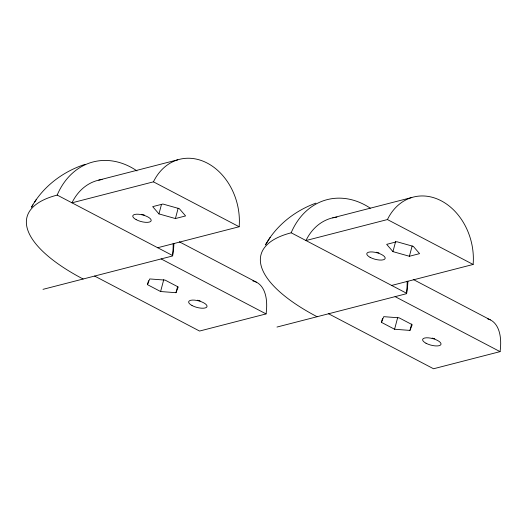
<?xml version="1.0" encoding="UTF-8"?>
<svg xmlns="http://www.w3.org/2000/svg" width="527" height="527" viewBox="0 0 527 527"><rect width="100%" height="100%" fill="white"/><g stroke="black" fill="none" stroke-linecap="round" stroke-linejoin="round"><path stroke-width="0.79" d="M158.956 213.909L152.685 206.643L162.869 204.021L179.325 208.666L185.596 215.932L175.412 218.553L158.956 213.909L161.493 204.384M147.474 284.652L149.734 278.941L165.109 280.107L178.231 286.984L175.972 292.696L160.59 291.53L147.474 284.652L148.528 280.68M175.412 218.553L178.152 208.231M160.59 291.53L163.759 279.62M175.972 292.696L177.658 286.345M392.944 251.623L386.673 244.363L396.857 241.735L413.313 246.379L419.578 253.645L409.393 256.267L392.944 251.623L395.691 241.307M381.456 322.366L383.722 316.661L399.097 317.827L412.219 324.698L409.953 330.409L394.578 329.243L381.456 322.366L382.516 318.4M409.393 256.267L412.14 245.951M394.578 329.243L397.747 317.34M409.953 330.409L411.646 324.059M85.11 164.338C62.858 171.571 42.891 186.617 31.449 207.23L32.97 204.825M270.206 237.348L265.437 244.943C276.346 225.325 294.962 210.734 315.923 203.126M34.716 202.012L36.218 199.634M98.74 180.129L177.783 159.8M157.672 247.73L239.146 226.748A57.028 44.986 75.6 0 0 207.256 163.106A57.028 44.986 75.6 0 0 153.449 181.841L71.982 202.823A57.028 44.986 75.6 0 1 102.133 179.523M43.003 289.343L172.619 255.964A76.04 38.063 -62.3 0 0 173.903 243.421M332.728 217.849L411.771 197.513M391.66 285.443L473.127 264.462A57.028 44.986 75.6 0 0 441.244 200.82A57.028 44.986 75.6 0 0 387.437 219.555L305.963 240.536A57.028 44.986 75.6 0 1 336.924 217.137M252.861 280.937A57.028 28.55 -62.3 0 1 266.076 313.914L199.555 331.048L94.61 276.049M276.985 327.056L406.607 293.677A76.04 38.063 -62.3 0 0 407.891 281.141M487.534 318.815A57.028 28.55 -62.3 0 1 500.064 351.634L433.543 368.762L328.591 313.769M387.437 219.555L473.127 264.462M413.287 279.501L490.334 319.882M317.102 316.727A151.183 53.932 14.9 0 1 291.207 232.802L406.455 293.196A76.04 59.979 75.6 0 0 407.167 281.326M395.118 296.635L500.064 351.634M153.449 181.841L239.146 226.748M179.299 241.788L256.346 282.162M161.13 258.922L266.076 313.914M378.946 252.861A9.506 3.393 14.9 0 1 376.324 252.242M434.801 338.736A9.506 3.393 14.9 0 1 432.173 338.11M291.167 232.782A76.04 59.979 75.6 0 1 370.303 208.191M144.306 215.016A9.506 3.393 14.9 0 1 141.691 214.331M200.155 300.891A9.506 3.393 14.9 0 1 197.539 300.199M83.114 279.014A151.183 53.932 14.9 0 1 57.219 195.089M136.98 170.926A76.04 59.979 75.6 0 0 57.179 195.069L172.474 255.483A76.04 59.979 75.6 0 0 173.185 243.606M370.138 257.36A9.506 3.393 14.9 0 0 385.079 258.652A9.506 3.393 14.9 0 0 372.688 251.978A9.506 3.393 14.9 0 0 370.138 257.36M425.994 343.235A9.506 3.393 14.9 0 0 440.928 344.52A9.506 3.393 14.9 0 0 428.543 337.847A9.506 3.393 14.9 0 0 425.994 343.235M136.15 219.647A9.506 3.393 14.9 0 0 151.091 220.932A9.506 3.393 14.9 0 0 138.706 214.258A9.506 3.393 14.9 0 0 136.15 219.647M192.006 305.515A9.506 3.393 14.9 0 0 206.94 306.806A9.506 3.393 14.9 0 0 194.555 300.133A9.506 3.393 14.9 0 0 192.006 305.515"/></g></svg>
